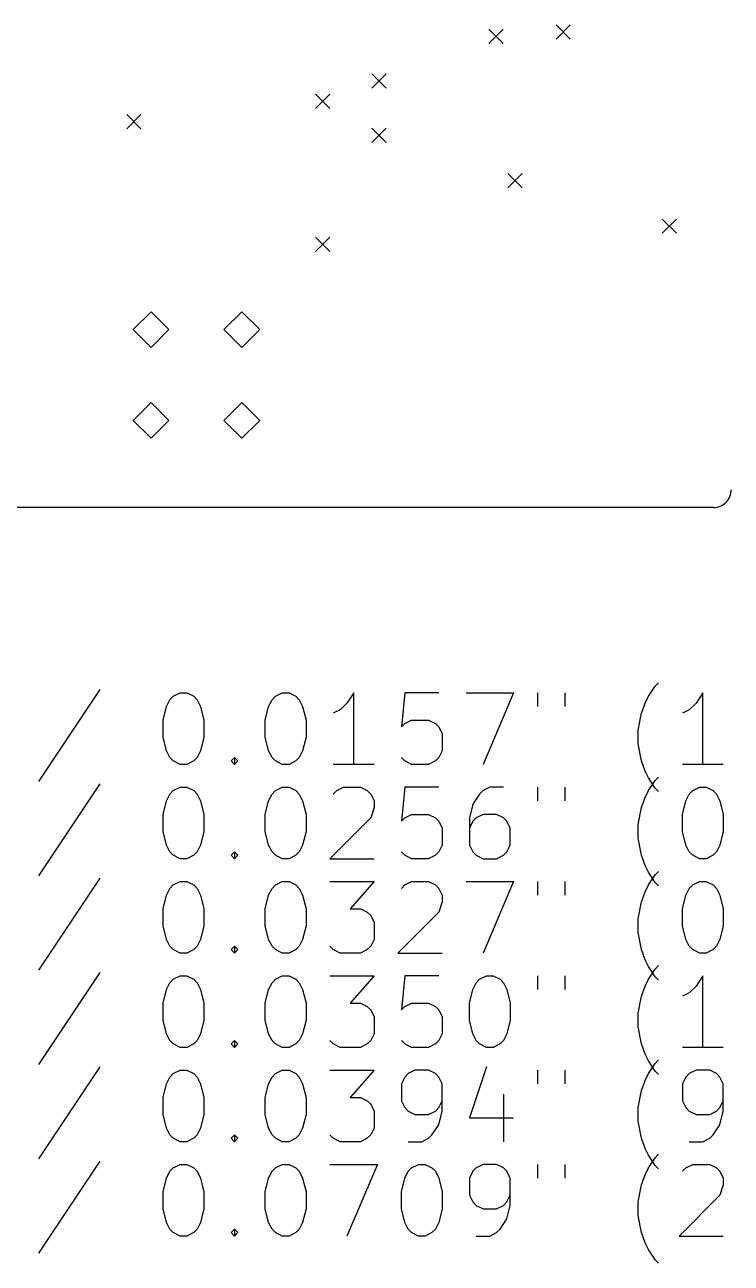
# Model space of a CAD drawing. Extents: x 50.9 to 115.8, y -177.6 to -106.7.
# Drawn here: x 69.59 to 89.36, y -177.62 to -142.95 of the extents above; entities that cross this region are included whole.
import ezdxf

# ---------------------------------------------------------------- set-up
doc = ezdxf.new("R2010")
doc.units = 0
doc.layers.add('BLACK', color=7, linetype='CONTINUOUS')

msp = doc.modelspace()

# ---------------------------------------------------------------- linework, layer by layer
at = {"layer": 'BLACK', "linetype": 'CONTINUOUS'}
for p, q in [((82.5786, -143.081), (82.9786, -143.481)), ((82.9786, -143.081), (82.5786, -143.481)), ((84.4582, -142.954), (84.8582, -143.354)), ((84.8582, -142.954), (84.4582, -143.354)), ((79.302, -144.326), (79.702, -144.726)), ((79.702, -144.326), (79.302, -144.726)), ((77.7272, -144.898), (78.1272, -145.298)), ((78.1272, -144.898), (77.7272, -145.298)), ((72.444, -145.469), (72.844, -145.869)), ((72.844, -145.469), (72.444, -145.869)), ((79.302, -145.85), (79.702, -146.25)), ((79.702, -145.85), (79.302, -146.25)), ((83.112, -147.12), (83.512, -147.52)), ((83.512, -147.12), (83.112, -147.52)), ((87.43, -148.39), (87.83, -148.79)), ((87.83, -148.39), (87.43, -148.79)), ((77.7272, -148.898), (78.1272, -149.298)), ((78.1272, -148.898), (77.7272, -149.298)), ((73.1266, -150.986), (72.6266, -151.486)), ((73.6266, -151.486), (73.1266, -150.986)), ((75.6666, -150.986), (75.1666, -151.486)), ((76.1666, -151.486), (75.6666, -150.986)), ((72.6266, -151.486), (73.1266, -151.986)), ((73.1266, -151.986), (73.6266, -151.486)), ((75.1666, -151.486), (75.6666, -151.986)), ((75.6666, -151.986), (76.1666, -151.486)), ((73.1266, -153.526), (72.6266, -154.026)), ((73.6266, -154.026), (73.1266, -153.526)), ((75.6666, -153.526), (75.1666, -154.026)), ((76.1666, -154.026), (75.6666, -153.526)), ((72.6266, -154.026), (73.1266, -154.526)), ((73.1266, -154.526), (73.6266, -154.026)), ((75.1666, -154.026), (75.6666, -154.526)), ((75.6666, -154.526), (76.1666, -154.026)), ((88.8606, -156.468), (53.232, -156.468)), ((87.0439, -161.748), (87.2344, -161.462)), ((87.2344, -161.462), (87.3296, -161.367)), ((71.6915, -161.558), (69.9772, -164.129)), ((73.5582, -162.034), (73.6534, -161.843)), ((73.6534, -161.843), (73.7487, -161.748)), ((73.7487, -161.748), (73.9391, -161.653)), ((73.9391, -161.653), (74.1296, -161.653)), ((74.1296, -161.653), (74.3201, -161.748)), ((74.3201, -161.748), (74.4153, -161.843)), ((74.4153, -161.843), (74.5106, -162.034)), ((76.4153, -162.034), (76.5106, -161.843)), ((76.5106, -161.843), (76.6058, -161.748)), ((76.6058, -161.748), (76.7963, -161.653)), ((76.7963, -161.653), (76.9868, -161.653)), ((76.9868, -161.653), (77.1772, -161.748)), ((77.1772, -161.748), (77.2725, -161.843)), ((77.2725, -161.843), (77.3677, -162.034)), ((78.7963, -161.653), (78.6058, -161.938)), ((78.7963, -163.653), (78.7963, -161.653)), ((80.2249, -161.653), (80.1296, -162.605)), ((81.1772, -161.653), (80.2249, -161.653)), ((81.9391, -161.653), (83.2725, -161.653)), ((83.2725, -161.653), (82.4153, -163.653)), ((83.9391, -161.653), (83.9391, -162.034)), ((84.701, -161.653), (84.701, -162.034)), ((86.9487, -161.938), (87.0439, -161.748)), ((88.5677, -161.653), (88.3772, -161.938)), ((88.5677, -163.653), (88.5677, -161.653)), ((73.463, -162.415), (73.5582, -162.034)), ((74.5106, -162.034), (74.6058, -162.415)), ((76.3201, -162.415), (76.4153, -162.034)), ((77.3677, -162.034), (77.463, -162.415)), ((78.4153, -162.129), (78.2249, -162.224)), ((78.6058, -161.938), (78.4153, -162.129)), ((86.8534, -162.224), (86.9487, -161.938)), ((88.1868, -162.129), (87.9963, -162.224)), ((88.3772, -161.938), (88.1868, -162.129)), ((73.463, -162.891), (73.463, -162.415)), ((74.6058, -162.415), (74.6058, -162.891)), ((76.3201, -162.891), (76.3201, -162.415)), ((77.463, -162.415), (77.463, -162.891)), ((80.1296, -162.605), (80.2249, -162.51)), ((80.2249, -162.51), (80.4153, -162.415)), ((80.4153, -162.415), (80.8915, -162.415)), ((80.8915, -162.415), (81.082, -162.51)), ((81.082, -162.51), (81.1772, -162.605)), ((86.7582, -162.7), (86.8534, -162.224)), ((73.5582, -163.272), (73.463, -162.891)), ((74.6058, -162.891), (74.5106, -163.272)), ((76.4153, -163.272), (76.3201, -162.891)), ((77.463, -162.891), (77.3677, -163.272)), ((81.1772, -162.605), (81.2725, -162.796)), ((81.2725, -162.796), (81.2725, -163.272)), ((86.7582, -163.081), (86.7582, -162.7)), ((86.8534, -163.558), (86.7582, -163.081)), ((73.6534, -163.462), (73.5582, -163.272)), ((73.7487, -163.558), (73.6534, -163.462)), ((73.9391, -163.653), (73.7487, -163.558)), ((74.3201, -163.558), (74.1296, -163.653)), ((74.4153, -163.462), (74.3201, -163.558)), ((74.5106, -163.272), (74.4153, -163.462)), ((75.3677, -163.558), (75.463, -163.462)), ((75.463, -163.653), (75.3677, -163.558)), ((75.463, -163.462), (75.5582, -163.558)), ((75.463, -163.462), (75.463, -163.653)), ((75.5582, -163.558), (75.463, -163.653)), ((76.5106, -163.462), (76.4153, -163.272)), ((76.6058, -163.558), (76.5106, -163.462)), ((76.7963, -163.653), (76.6058, -163.558)), ((77.1772, -163.558), (76.9868, -163.653)), ((77.2725, -163.462), (77.1772, -163.558)), ((77.3677, -163.272), (77.2725, -163.462)), ((80.2249, -163.558), (80.1296, -163.462)), ((80.4153, -163.653), (80.2249, -163.558)), ((81.082, -163.558), (80.8915, -163.653)), ((81.1772, -163.462), (81.082, -163.558)), ((81.2725, -163.272), (81.1772, -163.462)), ((86.9487, -163.843), (86.8534, -163.558)), ((74.1296, -163.653), (73.9391, -163.653)), ((76.9868, -163.653), (76.7963, -163.653)), ((79.3677, -163.653), (78.2249, -163.653)), ((80.8915, -163.653), (80.4153, -163.653)), ((87.0439, -164.034), (86.9487, -163.843)), ((89.1391, -163.653), (87.9963, -163.653)), ((71.6915, -164.198), (69.9772, -166.769)), ((73.7487, -164.388), (73.9391, -164.293)), ((73.9391, -164.293), (74.1296, -164.293)), ((74.1296, -164.293), (74.3201, -164.388)), ((76.6058, -164.388), (76.7963, -164.293)), ((76.7963, -164.293), (76.9868, -164.293)), ((76.9868, -164.293), (77.1772, -164.388)), ((78.3201, -164.388), (78.5106, -164.293)), ((78.5106, -164.293), (78.9868, -164.293)), ((78.9868, -164.293), (79.1772, -164.388)), ((80.2249, -164.293), (80.1296, -165.245)), ((81.1772, -164.293), (80.2249, -164.293)), ((82.6058, -164.293), (82.4153, -164.388)), ((82.9868, -164.293), (82.6058, -164.293)), ((83.9391, -164.293), (83.9391, -164.674)), ((84.701, -164.293), (84.701, -164.674)), ((87.2344, -164.319), (87.0439, -164.034)), ((87.0439, -164.388), (87.2344, -164.102)), ((87.2344, -164.102), (87.3296, -164.007)), ((88.282, -164.388), (88.4725, -164.293)), ((88.4725, -164.293), (88.663, -164.293)), ((88.663, -164.293), (88.8534, -164.388)), ((73.5582, -164.674), (73.6534, -164.483)), ((73.6534, -164.483), (73.7487, -164.388)), ((74.3201, -164.388), (74.4153, -164.483)), ((74.4153, -164.483), (74.5106, -164.674)), ((76.4153, -164.674), (76.5106, -164.483)), ((76.5106, -164.483), (76.6058, -164.388)), ((77.1772, -164.388), (77.2725, -164.483)), ((77.2725, -164.483), (77.3677, -164.674)), ((78.2249, -164.483), (78.3201, -164.388)), ((79.1772, -164.388), (79.2725, -164.483)), ((79.2725, -164.483), (79.3677, -164.674)), ((82.3201, -164.483), (82.1296, -164.769)), ((82.4153, -164.388), (82.3201, -164.483)), ((86.8534, -164.864), (86.9487, -164.578)), ((86.9487, -164.578), (87.0439, -164.388)), ((87.3296, -164.415), (87.2344, -164.319)), ((88.0915, -164.674), (88.1868, -164.483)), ((88.1868, -164.483), (88.282, -164.388)), ((88.8534, -164.388), (88.9487, -164.483)), ((88.9487, -164.483), (89.0439, -164.674)), ((73.463, -165.055), (73.5582, -164.674)), ((74.5106, -164.674), (74.6058, -165.055)), ((76.3201, -165.055), (76.4153, -164.674)), ((77.3677, -164.674), (77.463, -165.055)), ((79.3677, -164.864), (79.2725, -165.15)), ((79.3677, -164.674), (79.3677, -164.864)), ((82.1296, -164.769), (82.0344, -165.15)), ((86.7582, -165.34), (86.8534, -164.864)), ((87.9963, -165.055), (88.0915, -164.674)), ((89.0439, -164.674), (89.1391, -165.055)), ((73.463, -165.531), (73.463, -165.055)), ((74.6058, -165.055), (74.6058, -165.531)), ((76.3201, -165.531), (76.3201, -165.055)), ((77.463, -165.055), (77.463, -165.531)), ((79.2725, -165.15), (78.1296, -166.293)), ((80.1296, -165.245), (80.2249, -165.15)), ((80.2249, -165.15), (80.4153, -165.055)), ((80.4153, -165.055), (80.8915, -165.055)), ((80.8915, -165.055), (81.082, -165.15)), ((81.082, -165.15), (81.1772, -165.245)), ((81.1772, -165.245), (81.2725, -165.436)), ((82.0344, -165.15), (82.0344, -165.912)), ((82.1296, -165.245), (82.0344, -165.436)), ((82.2249, -165.15), (82.1296, -165.245)), ((82.4153, -165.055), (82.2249, -165.15)), ((82.7963, -165.055), (82.4153, -165.055)), ((82.9868, -165.15), (82.7963, -165.055)), ((83.082, -165.245), (82.9868, -165.15)), ((83.1772, -165.436), (83.082, -165.245)), ((87.9963, -165.531), (87.9963, -165.055)), ((89.1391, -165.055), (89.1391, -165.531)), ((73.5582, -165.912), (73.463, -165.531)), ((74.6058, -165.531), (74.5106, -165.912)), ((76.4153, -165.912), (76.3201, -165.531)), ((77.463, -165.531), (77.3677, -165.912)), ((81.2725, -165.436), (81.2725, -165.912)), ((83.1772, -165.912), (83.1772, -165.436)), ((86.7582, -165.721), (86.7582, -165.34)), ((88.0915, -165.912), (87.9963, -165.531)), ((89.1391, -165.531), (89.0439, -165.912)), ((73.6534, -166.102), (73.5582, -165.912)), ((74.5106, -165.912), (74.4153, -166.102)), ((76.5106, -166.102), (76.4153, -165.912)), ((77.3677, -165.912), (77.2725, -166.102)), ((81.2725, -165.912), (81.1772, -166.102)), ((82.0344, -165.912), (82.1296, -166.102)), ((83.082, -166.102), (83.1772, -165.912)), ((86.8534, -166.198), (86.7582, -165.721)), ((88.1868, -166.102), (88.0915, -165.912)), ((89.0439, -165.912), (88.9487, -166.102)), ((73.7487, -166.198), (73.6534, -166.102)), ((73.9391, -166.293), (73.7487, -166.198)), ((74.1296, -166.293), (73.9391, -166.293)), ((74.3201, -166.198), (74.1296, -166.293)), ((74.4153, -166.102), (74.3201, -166.198)), ((75.3677, -166.198), (75.463, -166.102)), ((75.463, -166.293), (75.3677, -166.198)), ((75.463, -166.102), (75.5582, -166.198)), ((75.463, -166.102), (75.463, -166.293)), ((75.5582, -166.198), (75.463, -166.293)), ((76.6058, -166.198), (76.5106, -166.102)), ((76.7963, -166.293), (76.6058, -166.198)), ((76.9868, -166.293), (76.7963, -166.293)), ((77.1772, -166.198), (76.9868, -166.293)), ((77.2725, -166.102), (77.1772, -166.198)), ((78.1296, -166.293), (79.3677, -166.293)), ((80.2249, -166.198), (80.1296, -166.102)), ((80.4153, -166.293), (80.2249, -166.198)), ((80.8915, -166.293), (80.4153, -166.293)), ((81.082, -166.198), (80.8915, -166.293)), ((81.1772, -166.102), (81.082, -166.198)), ((82.1296, -166.102), (82.2249, -166.198)), ((82.2249, -166.198), (82.4153, -166.293)), ((82.4153, -166.293), (82.7963, -166.293)), ((82.7963, -166.293), (82.9868, -166.198)), ((82.9868, -166.198), (83.082, -166.102)), ((86.9487, -166.483), (86.8534, -166.198)), ((88.282, -166.198), (88.1868, -166.102)), ((88.4725, -166.293), (88.282, -166.198)), ((88.663, -166.293), (88.4725, -166.293)), ((88.8534, -166.198), (88.663, -166.293)), ((88.9487, -166.102), (88.8534, -166.198)), ((87.0439, -166.674), (86.9487, -166.483)), ((87.2344, -166.959), (87.0439, -166.674)), ((87.2344, -166.742), (87.3296, -166.647)), ((71.6915, -166.838), (69.9772, -169.409)), ((73.6534, -167.123), (73.7487, -167.028)), ((73.7487, -167.028), (73.9391, -166.933)), ((73.9391, -166.933), (74.1296, -166.933)), ((74.1296, -166.933), (74.3201, -167.028)), ((74.3201, -167.028), (74.4153, -167.123)), ((76.5106, -167.123), (76.6058, -167.028)), ((76.6058, -167.028), (76.7963, -166.933)), ((76.7963, -166.933), (76.9868, -166.933)), ((76.9868, -166.933), (77.1772, -167.028)), ((77.1772, -167.028), (77.2725, -167.123)), ((78.1296, -166.933), (79.3677, -166.933)), ((79.3677, -166.933), (78.701, -167.695)), ((80.1296, -167.123), (80.2249, -167.028)), ((80.2249, -167.028), (80.4153, -166.933)), ((80.4153, -166.933), (80.8915, -166.933)), ((80.8915, -166.933), (81.082, -167.028)), ((81.082, -167.028), (81.1772, -167.123)), ((81.9391, -166.933), (83.2725, -166.933)), ((83.2725, -166.933), (82.4153, -168.933)), ((83.9391, -166.933), (83.9391, -167.314)), ((84.701, -166.933), (84.701, -167.314)), ((86.9487, -167.218), (87.0439, -167.028)), ((87.0439, -167.028), (87.2344, -166.742)), ((87.3296, -167.055), (87.2344, -166.959)), ((88.1868, -167.123), (88.282, -167.028)), ((88.282, -167.028), (88.4725, -166.933)), ((88.4725, -166.933), (88.663, -166.933)), ((88.663, -166.933), (88.8534, -167.028)), ((88.8534, -167.028), (88.9487, -167.123)), ((73.463, -167.695), (73.5582, -167.314)), ((73.5582, -167.314), (73.6534, -167.123)), ((74.4153, -167.123), (74.5106, -167.314)), ((74.5106, -167.314), (74.6058, -167.695)), ((76.3201, -167.695), (76.4153, -167.314)), ((76.4153, -167.314), (76.5106, -167.123)), ((77.2725, -167.123), (77.3677, -167.314)), ((77.3677, -167.314), (77.463, -167.695)), ((81.1772, -167.123), (81.2725, -167.314)), ((81.2725, -167.314), (81.2725, -167.504)), ((86.8534, -167.504), (86.9487, -167.218)), ((87.9963, -167.695), (88.0915, -167.314)), ((88.0915, -167.314), (88.1868, -167.123)), ((88.9487, -167.123), (89.0439, -167.314)), ((89.0439, -167.314), (89.1391, -167.695)), ((73.463, -168.171), (73.463, -167.695)), ((74.6058, -167.695), (74.6058, -168.171)), ((76.3201, -168.171), (76.3201, -167.695)), ((77.463, -167.695), (77.463, -168.171)), ((78.701, -167.695), (78.9868, -167.695)), ((78.9868, -167.695), (79.1772, -167.79)), ((81.2725, -167.504), (81.1772, -167.79)), ((86.7582, -167.98), (86.8534, -167.504)), ((87.9963, -168.171), (87.9963, -167.695)), ((89.1391, -167.695), (89.1391, -168.171)), ((79.1772, -167.79), (79.2725, -167.885)), ((79.2725, -167.885), (79.3677, -168.076)), ((79.3677, -168.076), (79.3677, -168.552)), ((81.1772, -167.79), (80.0344, -168.933)), ((86.7582, -168.361), (86.7582, -167.98)), ((73.5582, -168.552), (73.463, -168.171)), ((74.6058, -168.171), (74.5106, -168.552)), ((76.4153, -168.552), (76.3201, -168.171)), ((77.463, -168.171), (77.3677, -168.552)), ((86.8534, -168.838), (86.7582, -168.361)), ((88.0915, -168.552), (87.9963, -168.171)), ((89.1391, -168.171), (89.0439, -168.552)), ((73.6534, -168.742), (73.5582, -168.552)), ((73.7487, -168.838), (73.6534, -168.742)), ((74.4153, -168.742), (74.3201, -168.838)), ((74.5106, -168.552), (74.4153, -168.742)), ((75.3677, -168.838), (75.463, -168.742)), ((75.463, -168.742), (75.5582, -168.838)), ((75.463, -168.742), (75.463, -168.933)), ((76.5106, -168.742), (76.4153, -168.552)), ((76.6058, -168.838), (76.5106, -168.742)), ((77.2725, -168.742), (77.1772, -168.838)), ((77.3677, -168.552), (77.2725, -168.742)), ((78.2249, -168.838), (78.1296, -168.742)), ((79.2725, -168.742), (79.1772, -168.838)), ((79.3677, -168.552), (79.2725, -168.742)), ((88.1868, -168.742), (88.0915, -168.552)), ((88.282, -168.838), (88.1868, -168.742)), ((88.9487, -168.742), (88.8534, -168.838)), ((89.0439, -168.552), (88.9487, -168.742)), ((73.9391, -168.933), (73.7487, -168.838)), ((74.1296, -168.933), (73.9391, -168.933)), ((74.3201, -168.838), (74.1296, -168.933)), ((75.463, -168.933), (75.3677, -168.838)), ((75.5582, -168.838), (75.463, -168.933)), ((76.7963, -168.933), (76.6058, -168.838)), ((76.9868, -168.933), (76.7963, -168.933)), ((77.1772, -168.838), (76.9868, -168.933)), ((78.4153, -168.933), (78.2249, -168.838)), ((78.9868, -168.933), (78.4153, -168.933)), ((79.1772, -168.838), (78.9868, -168.933)), ((80.0344, -168.933), (81.2725, -168.933)), ((86.9487, -169.123), (86.8534, -168.838)), ((87.0439, -169.314), (86.9487, -169.123)), ((88.4725, -168.933), (88.282, -168.838)), ((88.663, -168.933), (88.4725, -168.933)), ((88.8534, -168.838), (88.663, -168.933)), ((71.6915, -169.478), (69.9772, -172.049)), ((87.2344, -169.599), (87.0439, -169.314)), ((87.0439, -169.668), (87.2344, -169.382)), ((87.2344, -169.382), (87.3296, -169.287)), ((73.5582, -169.954), (73.6534, -169.763)), ((73.6534, -169.763), (73.7487, -169.668)), ((73.7487, -169.668), (73.9391, -169.573)), ((73.9391, -169.573), (74.1296, -169.573)), ((74.1296, -169.573), (74.3201, -169.668)), ((74.3201, -169.668), (74.4153, -169.763)), ((74.4153, -169.763), (74.5106, -169.954)), ((76.4153, -169.954), (76.5106, -169.763)), ((76.5106, -169.763), (76.6058, -169.668)), ((76.6058, -169.668), (76.7963, -169.573)), ((76.7963, -169.573), (76.9868, -169.573)), ((76.9868, -169.573), (77.1772, -169.668)), ((77.1772, -169.668), (77.2725, -169.763)), ((77.2725, -169.763), (77.3677, -169.954)), ((78.1296, -169.573), (79.3677, -169.573)), ((79.3677, -169.573), (78.701, -170.335)), ((80.2249, -169.573), (80.1296, -170.525)), ((81.1772, -169.573), (80.2249, -169.573)), ((82.1296, -169.954), (82.2249, -169.763)), ((82.2249, -169.763), (82.3201, -169.668)), ((82.3201, -169.668), (82.5106, -169.573)), ((82.5106, -169.573), (82.701, -169.573)), ((82.701, -169.573), (82.8915, -169.668)), ((82.8915, -169.668), (82.9868, -169.763)), ((82.9868, -169.763), (83.082, -169.954)), ((83.9391, -169.573), (83.9391, -169.954)), ((84.701, -169.573), (84.701, -169.954)), ((86.9487, -169.858), (87.0439, -169.668)), ((87.3296, -169.695), (87.2344, -169.599)), ((88.5677, -169.573), (88.3772, -169.858)), ((88.5677, -171.573), (88.5677, -169.573)), ((73.463, -170.335), (73.5582, -169.954)), ((74.5106, -169.954), (74.6058, -170.335)), ((76.3201, -170.335), (76.4153, -169.954)), ((77.3677, -169.954), (77.463, -170.335)), ((82.0344, -170.335), (82.1296, -169.954)), ((83.082, -169.954), (83.1772, -170.335)), ((86.7582, -170.62), (86.8534, -170.144)), ((86.8534, -170.144), (86.9487, -169.858)), ((88.1868, -170.049), (87.9963, -170.144)), ((88.3772, -169.858), (88.1868, -170.049)), ((73.463, -170.811), (73.463, -170.335)), ((74.6058, -170.335), (74.6058, -170.811)), ((76.3201, -170.811), (76.3201, -170.335)), ((77.463, -170.335), (77.463, -170.811)), ((78.701, -170.335), (78.9868, -170.335)), ((78.9868, -170.335), (79.1772, -170.43)), ((79.1772, -170.43), (79.2725, -170.525)), ((79.2725, -170.525), (79.3677, -170.716)), ((80.1296, -170.525), (80.2249, -170.43)), ((80.2249, -170.43), (80.4153, -170.335)), ((80.4153, -170.335), (80.8915, -170.335)), ((80.8915, -170.335), (81.082, -170.43)), ((81.082, -170.43), (81.1772, -170.525)), ((81.1772, -170.525), (81.2725, -170.716)), ((82.0344, -170.811), (82.0344, -170.335)), ((83.1772, -170.335), (83.1772, -170.811)), ((73.5582, -171.192), (73.463, -170.811)), ((74.6058, -170.811), (74.5106, -171.192)), ((76.4153, -171.192), (76.3201, -170.811)), ((77.463, -170.811), (77.3677, -171.192)), ((79.3677, -170.716), (79.3677, -171.192)), ((81.2725, -170.716), (81.2725, -171.192)), ((82.1296, -171.192), (82.0344, -170.811)), ((83.1772, -170.811), (83.082, -171.192)), ((86.7582, -171.001), (86.7582, -170.62)), ((73.6534, -171.382), (73.5582, -171.192)), ((74.5106, -171.192), (74.4153, -171.382)), ((76.5106, -171.382), (76.4153, -171.192)), ((77.3677, -171.192), (77.2725, -171.382)), ((79.3677, -171.192), (79.2725, -171.382)), ((81.2725, -171.192), (81.1772, -171.382)), ((82.2249, -171.382), (82.1296, -171.192)), ((83.082, -171.192), (82.9868, -171.382)), ((86.8534, -171.478), (86.7582, -171.001)), ((73.7487, -171.478), (73.6534, -171.382)), ((73.9391, -171.573), (73.7487, -171.478)), ((74.3201, -171.478), (74.1296, -171.573)), ((74.4153, -171.382), (74.3201, -171.478)), ((75.3677, -171.478), (75.463, -171.382)), ((75.463, -171.573), (75.3677, -171.478)), ((75.463, -171.382), (75.5582, -171.478)), ((75.463, -171.382), (75.463, -171.573)), ((75.5582, -171.478), (75.463, -171.573)), ((76.6058, -171.478), (76.5106, -171.382)), ((76.7963, -171.573), (76.6058, -171.478)), ((77.1772, -171.478), (76.9868, -171.573)), ((77.2725, -171.382), (77.1772, -171.478)), ((78.2249, -171.478), (78.1296, -171.382)), ((78.4153, -171.573), (78.2249, -171.478)), ((79.1772, -171.478), (78.9868, -171.573)), ((79.2725, -171.382), (79.1772, -171.478)), ((80.2249, -171.478), (80.1296, -171.382)), ((80.4153, -171.573), (80.2249, -171.478)), ((81.082, -171.478), (80.8915, -171.573)), ((81.1772, -171.382), (81.082, -171.478)), ((82.3201, -171.478), (82.2249, -171.382)), ((82.5106, -171.573), (82.3201, -171.478)), ((82.8915, -171.478), (82.701, -171.573)), ((82.9868, -171.382), (82.8915, -171.478)), ((86.9487, -171.763), (86.8534, -171.478)), ((74.1296, -171.573), (73.9391, -171.573)), ((76.9868, -171.573), (76.7963, -171.573)), ((78.9868, -171.573), (78.4153, -171.573)), ((80.8915, -171.573), (80.4153, -171.573)), ((82.701, -171.573), (82.5106, -171.573)), ((87.0439, -171.954), (86.9487, -171.763)), ((89.1391, -171.573), (87.9963, -171.573)), ((71.6915, -172.118), (69.9772, -174.689)), ((73.7487, -172.308), (73.9391, -172.213)), ((73.9391, -172.213), (74.1296, -172.213)), ((74.1296, -172.213), (74.3201, -172.308)), ((76.6058, -172.308), (76.7963, -172.213)), ((76.7963, -172.213), (76.9868, -172.213)), ((76.9868, -172.213), (77.1772, -172.308)), ((78.1296, -172.213), (79.3677, -172.213)), ((79.3677, -172.213), (78.701, -172.975)), ((80.5106, -172.213), (80.3201, -172.308)), ((80.8915, -172.213), (80.5106, -172.213)), ((81.082, -172.308), (80.8915, -172.213)), ((82.5106, -172.118), (82.0344, -173.546)), ((83.9391, -172.213), (83.9391, -172.594)), ((84.701, -172.213), (84.701, -172.594)), ((87.2344, -172.239), (87.0439, -171.954)), ((87.0439, -172.308), (87.2344, -172.022)), ((87.2344, -172.022), (87.3296, -171.927)), ((87.3296, -172.335), (87.2344, -172.239)), ((88.3772, -172.213), (88.1868, -172.308)), ((88.7582, -172.213), (88.3772, -172.213)), ((88.9487, -172.308), (88.7582, -172.213)), ((73.463, -172.975), (73.5582, -172.594)), ((73.5582, -172.594), (73.6534, -172.403)), ((73.6534, -172.403), (73.7487, -172.308)), ((74.3201, -172.308), (74.4153, -172.403)), ((74.4153, -172.403), (74.5106, -172.594)), ((74.5106, -172.594), (74.6058, -172.975)), ((76.3201, -172.975), (76.4153, -172.594)), ((76.4153, -172.594), (76.5106, -172.403)), ((76.5106, -172.403), (76.6058, -172.308)), ((77.1772, -172.308), (77.2725, -172.403)), ((77.2725, -172.403), (77.3677, -172.594)), ((77.3677, -172.594), (77.463, -172.975)), ((80.2249, -172.403), (80.1296, -172.594)), ((80.1296, -172.594), (80.1296, -173.07)), ((80.3201, -172.308), (80.2249, -172.403)), ((81.1772, -172.403), (81.082, -172.308)), ((81.2725, -172.594), (81.1772, -172.403)), ((81.2725, -173.356), (81.2725, -172.594)), ((86.8534, -172.784), (86.9487, -172.498)), ((86.9487, -172.498), (87.0439, -172.308)), ((88.0915, -172.403), (87.9963, -172.594)), ((87.9963, -172.594), (87.9963, -173.07)), ((88.1868, -172.308), (88.0915, -172.403)), ((89.0439, -172.403), (88.9487, -172.308)), ((89.1391, -172.594), (89.0439, -172.403)), ((89.1391, -173.356), (89.1391, -172.594)), ((82.9868, -172.879), (82.9868, -174.213)), ((86.7582, -173.26), (86.8534, -172.784)), ((73.463, -173.451), (73.463, -172.975)), ((74.6058, -172.975), (74.6058, -173.451)), ((76.3201, -173.451), (76.3201, -172.975)), ((77.463, -172.975), (77.463, -173.451)), ((78.701, -172.975), (78.9868, -172.975)), ((78.9868, -172.975), (79.1772, -173.07)), ((79.1772, -173.07), (79.2725, -173.165)), ((79.2725, -173.165), (79.3677, -173.356)), ((80.1296, -173.07), (80.2249, -173.26)), ((80.2249, -173.26), (80.3201, -173.356)), ((81.082, -173.356), (81.1772, -173.26)), ((81.1772, -173.26), (81.2725, -173.07)), ((86.7582, -173.641), (86.7582, -173.26)), ((87.9963, -173.07), (88.0915, -173.26)), ((88.0915, -173.26), (88.1868, -173.356)), ((88.9487, -173.356), (89.0439, -173.26)), ((89.0439, -173.26), (89.1391, -173.07)), ((73.5582, -173.832), (73.463, -173.451)), ((74.6058, -173.451), (74.5106, -173.832)), ((76.4153, -173.832), (76.3201, -173.451)), ((77.463, -173.451), (77.3677, -173.832)), ((79.3677, -173.356), (79.3677, -173.832)), ((80.3201, -173.356), (80.5106, -173.451)), ((80.5106, -173.451), (80.8915, -173.451)), ((80.8915, -173.451), (81.082, -173.356)), ((81.1772, -173.737), (81.2725, -173.356)), ((82.0344, -173.546), (83.2725, -173.546)), ((86.8534, -174.118), (86.7582, -173.641)), ((88.1868, -173.356), (88.3772, -173.451)), ((88.3772, -173.451), (88.7582, -173.451)), ((88.7582, -173.451), (88.9487, -173.356)), ((89.0439, -173.737), (89.1391, -173.356)), ((73.6534, -174.022), (73.5582, -173.832)), ((74.5106, -173.832), (74.4153, -174.022)), ((76.5106, -174.022), (76.4153, -173.832)), ((77.3677, -173.832), (77.2725, -174.022)), ((79.3677, -173.832), (79.2725, -174.022)), ((80.9868, -174.022), (81.1772, -173.737)), ((88.8534, -174.022), (89.0439, -173.737)), ((73.7487, -174.118), (73.6534, -174.022)), ((73.9391, -174.213), (73.7487, -174.118)), ((74.1296, -174.213), (73.9391, -174.213)), ((74.3201, -174.118), (74.1296, -174.213)), ((74.4153, -174.022), (74.3201, -174.118)), ((75.3677, -174.118), (75.463, -174.022)), ((75.463, -174.213), (75.3677, -174.118)), ((75.463, -174.022), (75.5582, -174.118)), ((75.463, -174.022), (75.463, -174.213)), ((75.5582, -174.118), (75.463, -174.213)), ((76.6058, -174.118), (76.5106, -174.022)), ((76.7963, -174.213), (76.6058, -174.118)), ((76.9868, -174.213), (76.7963, -174.213)), ((77.1772, -174.118), (76.9868, -174.213)), ((77.2725, -174.022), (77.1772, -174.118)), ((78.2249, -174.118), (78.1296, -174.022)), ((78.4153, -174.213), (78.2249, -174.118)), ((78.9868, -174.213), (78.4153, -174.213)), ((79.1772, -174.118), (78.9868, -174.213)), ((79.2725, -174.022), (79.1772, -174.118)), ((80.3201, -174.213), (80.701, -174.213)), ((80.701, -174.213), (80.8915, -174.118)), ((80.8915, -174.118), (80.9868, -174.022)), ((86.9487, -174.403), (86.8534, -174.118)), ((88.1868, -174.213), (88.5677, -174.213)), ((88.5677, -174.213), (88.7582, -174.118)), ((88.7582, -174.118), (88.8534, -174.022)), ((87.0439, -174.594), (86.9487, -174.403)), ((87.2344, -174.879), (87.0439, -174.594)), ((87.0439, -174.948), (87.2344, -174.662)), ((87.2344, -174.662), (87.3296, -174.567)), ((71.6915, -174.758), (69.9772, -177.329)), ((73.6534, -175.043), (73.7487, -174.948)), ((73.7487, -174.948), (73.9391, -174.853)), ((73.9391, -174.853), (74.1296, -174.853)), ((74.1296, -174.853), (74.3201, -174.948)), ((74.3201, -174.948), (74.4153, -175.043)), ((76.5106, -175.043), (76.6058, -174.948)), ((76.6058, -174.948), (76.7963, -174.853)), ((76.7963, -174.853), (76.9868, -174.853)), ((76.9868, -174.853), (77.1772, -174.948)), ((77.1772, -174.948), (77.2725, -175.043)), ((78.1296, -174.853), (79.463, -174.853)), ((79.463, -174.853), (78.6058, -176.853)), ((80.3201, -175.043), (80.4153, -174.948)), ((80.4153, -174.948), (80.6058, -174.853)), ((80.6058, -174.853), (80.7963, -174.853)), ((80.7963, -174.853), (80.9868, -174.948)), ((80.9868, -174.948), (81.082, -175.043)), ((82.2249, -174.948), (82.1296, -175.043)), ((82.4153, -174.853), (82.2249, -174.948)), ((82.7963, -174.853), (82.4153, -174.853)), ((82.9868, -174.948), (82.7963, -174.853)), ((83.082, -175.043), (82.9868, -174.948)), ((83.9391, -174.853), (83.9391, -175.234)), ((84.701, -174.853), (84.701, -175.234)), ((86.9487, -175.138), (87.0439, -174.948)), ((87.3296, -174.975), (87.2344, -174.879)), ((87.9963, -175.043), (88.0915, -174.948)), ((88.0915, -174.948), (88.282, -174.853)), ((88.282, -174.853), (88.7582, -174.853)), ((88.7582, -174.853), (88.9487, -174.948)), ((88.9487, -174.948), (89.0439, -175.043)), ((73.463, -175.615), (73.5582, -175.234)), ((73.5582, -175.234), (73.6534, -175.043)), ((74.4153, -175.043), (74.5106, -175.234)), ((74.5106, -175.234), (74.6058, -175.615)), ((76.3201, -175.615), (76.4153, -175.234)), ((76.4153, -175.234), (76.5106, -175.043)), ((77.2725, -175.043), (77.3677, -175.234)), ((77.3677, -175.234), (77.463, -175.615)), ((80.1296, -175.615), (80.2249, -175.234)), ((80.2249, -175.234), (80.3201, -175.043)), ((81.082, -175.043), (81.1772, -175.234)), ((81.1772, -175.234), (81.2725, -175.615)), ((82.1296, -175.043), (82.0344, -175.234)), ((82.0344, -175.234), (82.0344, -175.71)), ((83.1772, -175.234), (83.082, -175.043)), ((83.1772, -175.996), (83.1772, -175.234)), ((86.8534, -175.424), (86.9487, -175.138)), ((89.0439, -175.043), (89.1391, -175.234)), ((89.1391, -175.234), (89.1391, -175.424)), ((73.463, -176.091), (73.463, -175.615)), ((74.6058, -175.615), (74.6058, -176.091)), ((76.3201, -176.091), (76.3201, -175.615)), ((77.463, -175.615), (77.463, -176.091)), ((80.1296, -176.091), (80.1296, -175.615)), ((81.2725, -175.615), (81.2725, -176.091)), ((82.0344, -175.71), (82.1296, -175.9)), ((83.082, -175.9), (83.1772, -175.71)), ((86.7582, -175.9), (86.8534, -175.424)), ((89.0439, -175.71), (87.901, -176.853)), ((89.1391, -175.424), (89.0439, -175.71)), ((82.1296, -175.9), (82.2249, -175.996)), ((82.2249, -175.996), (82.4153, -176.091)), ((82.7963, -176.091), (82.9868, -175.996)), ((82.9868, -175.996), (83.082, -175.9)), ((83.082, -176.377), (83.1772, -175.996)), ((86.7582, -176.281), (86.7582, -175.9)), ((73.5582, -176.472), (73.463, -176.091)), ((74.6058, -176.091), (74.5106, -176.472)), ((76.4153, -176.472), (76.3201, -176.091)), ((77.463, -176.091), (77.3677, -176.472)), ((80.2249, -176.472), (80.1296, -176.091)), ((81.2725, -176.091), (81.1772, -176.472)), ((82.4153, -176.091), (82.7963, -176.091)), ((82.8915, -176.662), (83.082, -176.377)), ((86.8534, -176.758), (86.7582, -176.281)), ((73.6534, -176.662), (73.5582, -176.472)), ((73.7487, -176.758), (73.6534, -176.662)), ((73.9391, -176.853), (73.7487, -176.758)), ((74.3201, -176.758), (74.1296, -176.853)), ((74.4153, -176.662), (74.3201, -176.758)), ((74.5106, -176.472), (74.4153, -176.662)), ((75.3677, -176.758), (75.463, -176.662)), ((75.463, -176.853), (75.3677, -176.758)), ((75.463, -176.662), (75.5582, -176.758)), ((75.463, -176.662), (75.463, -176.853)), ((75.5582, -176.758), (75.463, -176.853)), ((76.5106, -176.662), (76.4153, -176.472)), ((76.6058, -176.758), (76.5106, -176.662)), ((76.7963, -176.853), (76.6058, -176.758)), ((77.1772, -176.758), (76.9868, -176.853)), ((77.2725, -176.662), (77.1772, -176.758)), ((77.3677, -176.472), (77.2725, -176.662)), ((80.3201, -176.662), (80.2249, -176.472)), ((80.4153, -176.758), (80.3201, -176.662)), ((80.6058, -176.853), (80.4153, -176.758)), ((80.9868, -176.758), (80.7963, -176.853)), ((81.082, -176.662), (80.9868, -176.758)), ((81.1772, -176.472), (81.082, -176.662)), ((82.6058, -176.853), (82.7963, -176.758)), ((82.7963, -176.758), (82.8915, -176.662)), ((86.9487, -177.043), (86.8534, -176.758)), ((74.1296, -176.853), (73.9391, -176.853)), ((76.9868, -176.853), (76.7963, -176.853)), ((80.7963, -176.853), (80.6058, -176.853)), ((82.2249, -176.853), (82.6058, -176.853)), ((87.0439, -177.234), (86.9487, -177.043)), ((87.901, -176.853), (89.1391, -176.853)), ((87.2344, -177.519), (87.0439, -177.234)), ((87.3296, -177.615), (87.2344, -177.519))]:
    msp.add_line(p, q, dxfattribs=at)
at = {"layer": 'BLACK'}
msp.add_arc((88.8606, -155.968), 0.5, -90.0054, 0, dxfattribs=at)

doc.saveas('drawing.dxf')
